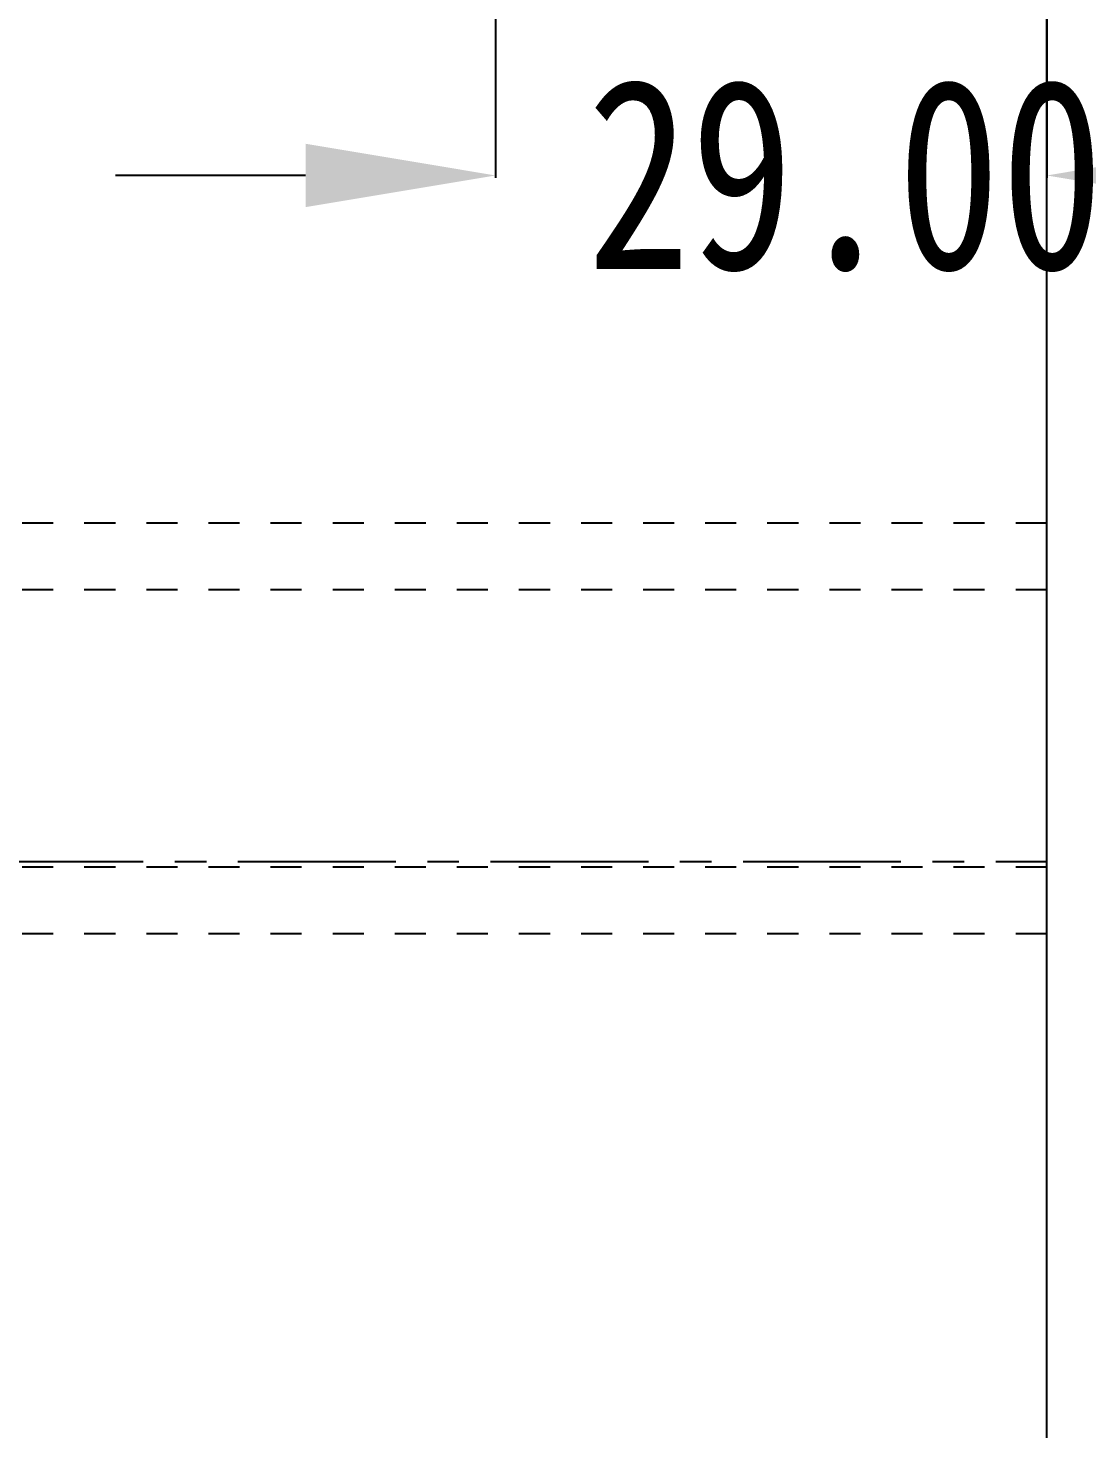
# Model space of a CAD drawing. Header units: millimetres. Extents: x 309 to 11345, y -1340 to 1318.
# Drawn here: x 1492.7 to 1548.1, y -493.3 to -419.6 of the extents above; entities that cross this region are included whole.
import ezdxf

# ---------------------------------------------------------------- set-up
doc = ezdxf.new("R2010")
doc.units = ezdxf.units.MM
doc.header["$LTSCALE"] = 16.335
doc.header["$PDMODE"] = 3
doc.header["$PDSIZE"] = 0.3125
doc.linetypes.add('CENTER', pattern=[0.6, 0.375, -0.075, 0.075, -0.075])
doc.linetypes.add('HIDDEN', pattern=[0.2, 0.1, -0.1])
doc.layers.get('0').update_dxf_attribs({"linetype": 'CONTINUOUS'})
doc.layers.get('Defpoints').update_dxf_attribs({"linetype": 'CONTINUOUS'})
doc.layers.add('DEFAULT_2', color=8, linetype='HIDDEN')
doc.styles.get("Standard").update_dxf_attribs({"font": 'txt', "width": 0.8})
doc.dimstyles.new('STANDARD$0', dxfattribs={"dimscale": 2, "dimtxt": 3, "dimasz": 3, "dimexe": 1.25, "dimexo": 0.625, "dimgap": 0.5, "dimtad": 0, "dimdsep": 46, "dimlunit": 6, "dimtxsty": 'Standard', "dimblk": 'CLOSEDBLANK', "dimcen": 0, "dimclrt": 2, "dimazin": 2, "dimtfac": 2, "dimtmove": 1, "dimatfit": 3, "dimfxl": 0, "dimtolj": 1, "dimtzin": 0, "dimarcsym": 0})

# ---------------------------------------------------------------- blocks, each defined once
blk = doc.blocks.new('*D101')
at = {"color": 4, "lineweight": -2}
for p, q in [((1546.303, -405.405), (1546.303, -427.497)), ((1517.303, -408.356), (1517.303, -427.497)), ((1507.303, -427.372), (1497.303, -427.372)), ((1556.303, -427.372), (1566.303, -427.372))]:
    blk.add_line(p, q, dxfattribs=at)
at = {"color": 4}
for points in [[(1507.303, -425.705), (1507.303, -429.039), (1517.303, -427.372)], [(1556.303, -425.705), (1556.303, -429.039), (1546.303, -427.372)]]:
    blk.add_solid(points, dxfattribs=at)
at = {"layer": 'Defpoints', "color": 0}
for p in [(1546.303, -405.343), (1517.303, -408.293), (1517.303, -427.372)]:
    blk.add_point(p, dxfattribs=at)
at = {"color": 6, "insert": (1535.708, -427.372), "char_height": 10, "attachment_point": 5}
blk.add_mtext('\\A1;29.00', dxfattribs=at)

msp = doc.modelspace()

# ---------------------------------------------------------------- linework, layer by layer
at = {"color": 7, "linetype": 'Continuous'}
msp.add_line((1546.303, -708.458), (1546.303, -218.458), dxfattribs=at)
at = {"color": 1, "linetype": 'CENTER', "ltscale": 1.355911}
msp.add_line((1437.303, -463.458), (1546.303, -463.458), dxfattribs=at)
at = {"layer": 'DEFAULT_2', "color": 8, "linetype": 'HIDDEN'}
for p, q in [((1546.303, -445.659), (1474.788, -445.659)), ((1546.303, -449.159), (1474.788, -449.159)), ((1546.303, -463.758), (1474.788, -463.758)), ((1546.303, -467.258), (1474.788, -467.258))]:
    msp.add_line(p, q, dxfattribs=at)

# ---------------------------------------------------------------- dimensions: what is measured, and where the dimension line sits
dim = msp.add_linear_dim(base=(1517.303, -427.372), p1=(1546.303, -405.343), p2=(1517.303, -408.293), dimstyle='STANDARD$0', override={"dimscale": 1, "dimtxt": 10, "dimasz": 10, "dimexe": 0.125, "dimexo": 0.0625, "dimgap": 0, "dimzin": 0, "dimlunit": 2, "dimclrd": 4, "dimclre": 4, "dimclrt": 6, "dimazin": 0, "dimtfac": 1, "dimtofl": 0, "dimtmove": 0})
dim.commit()
dim.dimension.update_dxf_attribs({"geometry": '*D101', "text_midpoint": (1535.708, -427.372), "dimtype": 160})

doc.saveas('drawing.dxf')
